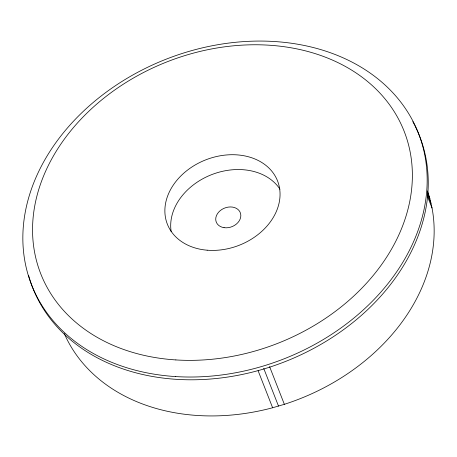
<?xml version="1.0" encoding="UTF-8"?>
<svg xmlns="http://www.w3.org/2000/svg" width="457" height="457" viewBox="0 0 457 457"><rect width="100%" height="100%" fill="white"/><g stroke="black" fill="none" stroke-linecap="round" stroke-linejoin="round"><path stroke-width="0.69" d="M64.277 333.564A195.173 151.244 -21.4 0 0 272.623 407.758L284.357 404.314A195.173 151.244 -21.4 0 0 432.025 207.998L429.871 198.698A195.173 151.244 -21.4 0 0 427.444 190.917M427.535 192.745L429.871 198.698M427.409 194.059L431.037 203.319M427.615 196.75L432.025 207.998M269.579 366.605L284.357 404.314M263.729 368.399L278.507 406.107M258.102 370.713L272.623 407.758M414.87 125.555A207.764 161.007 -21.4 0 1 284.168 361.99A207.764 161.007 -21.4 0 1 28.665 275.702M412.808 121.625A207.764 161.007 -21.4 0 1 414.585 124.99M171.169 231.63A59.181 45.86 -21.4 0 1 211.677 174.631A59.181 45.86 -21.4 0 1 279.981 189.227M175.391 376.562A207.764 161.007 -21.4 0 0 419.537 136.129A207.764 161.007 -21.4 0 0 80.089 114.444A207.764 161.007 -21.4 0 0 175.391 376.562M175.859 359.927A195.173 151.244 -21.4 0 0 405.205 134.067A195.173 151.244 -21.4 0 0 86.333 113.696A195.173 151.244 -21.4 0 0 175.859 359.927M207.17 250.196A59.181 45.86 -21.4 0 0 278.193 182.697A59.181 45.86 -21.4 0 0 182.035 174.791A59.181 45.86 -21.4 0 0 207.17 250.196M224.061 227.666A12.905 10.003 -21.4 0 0 240.628 213.756A12.905 10.003 -21.4 0 0 220.137 210.717A12.905 10.003 -21.4 0 0 224.061 227.666"/></g></svg>
